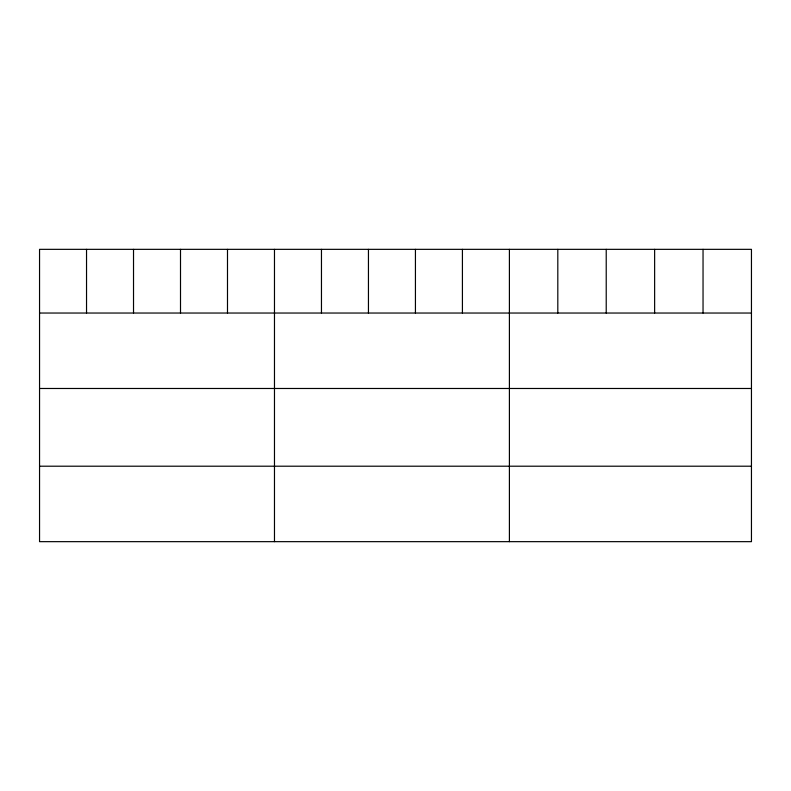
<?xml version="1.0" encoding="UTF-8"?>
<svg xmlns="http://www.w3.org/2000/svg" width="791" height="791" viewBox="0 0 791 791"><rect width="100%" height="100%" fill="white"/><g stroke="black" fill="none" stroke-linecap="round" stroke-linejoin="round"><path stroke-width="1.19" d="M751.45 313.038L751.45 541.657L39.55 541.657L39.55 249.343L751.45 249.343L751.45 313.038L39.55 313.038M39.55 388.48L751.45 388.48M39.55 466.206L751.45 466.206M703.041 249.343L703.041 313.038M654.632 249.343L654.632 313.038M606.222 249.343L606.222 313.038M557.813 249.343L557.813 313.038M509.404 249.343L509.404 541.657M462.419 249.343L462.419 313.038M415.433 249.343L415.433 313.038M368.448 249.343L368.448 313.038M321.462 249.343L321.462 313.038M274.477 249.343L274.477 541.657M227.492 249.343L227.492 313.038M180.506 249.343L180.506 313.038M133.521 249.343L133.521 313.038M86.535 249.343L86.535 313.038"/></g></svg>
